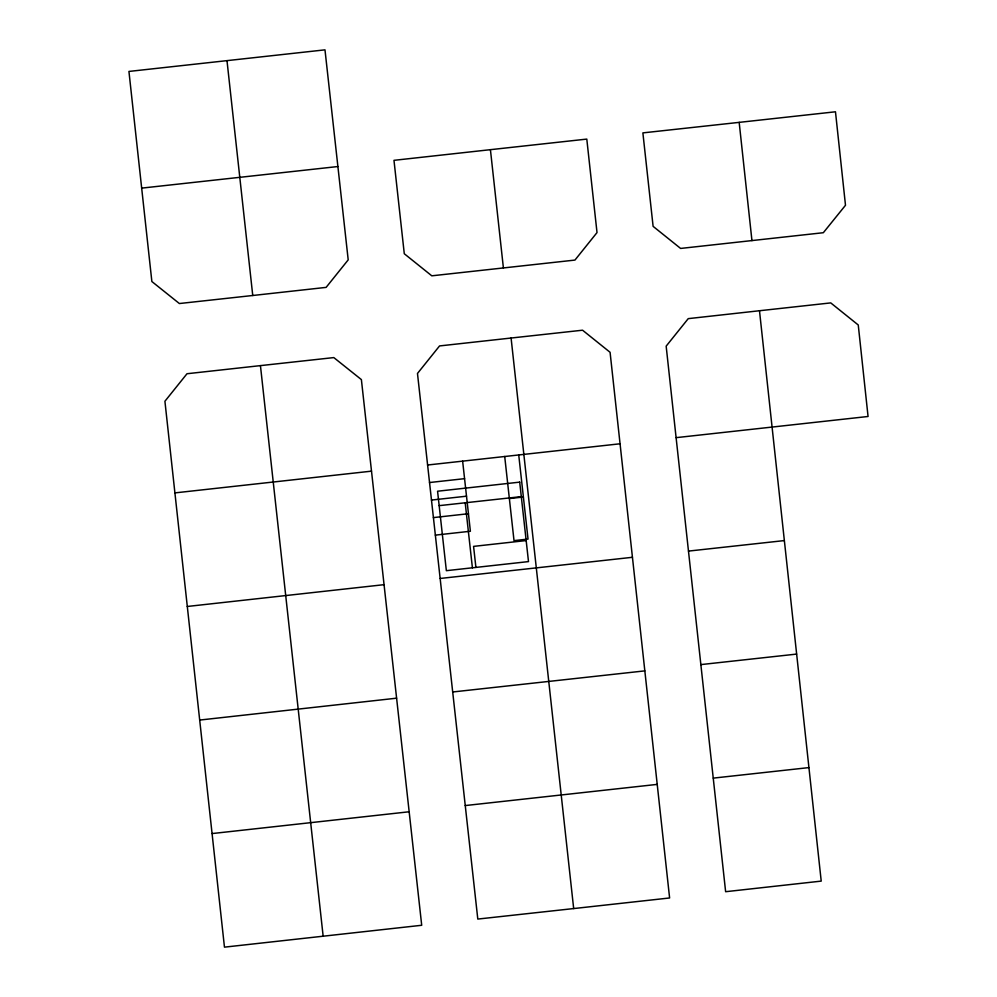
<?xml version="1.0" encoding="UTF-8"?>
<svg xmlns="http://www.w3.org/2000/svg" width="997" height="997" viewBox="0 0 997 997"><rect width="100%" height="100%" fill="white"/><g stroke="black" fill="none" stroke-linecap="round" stroke-linejoin="round"><path stroke-width="1.5" d="M141.699 188.121L337.896 166.536L348.202 259.868L326.119 287.385L252.752 295.498L179.373 303.537L151.868 281.528L128.937 71.435L324.985 49.85L337.896 166.536M490.424 149.675L393.977 160.33L404.284 253.737L431.801 275.82L574.945 260.08L597.016 232.575L586.797 139.094L490.424 149.675L503.398 267.919M739.176 122.369L835.474 111.789L845.493 205.27L823.335 232.712L680.615 248.44L653.11 226.356L642.878 132.888L739.176 122.369L751.95 240.613M260.441 365.625L187 373.738L164.916 401.255L224.462 947.15L421.706 925.278L361.388 379.595L333.808 357.587L260.441 365.625L323.153 936.22M511.087 338.033L439.552 345.934L417.481 373.451L477.8 919.072L573.674 908.566L669.61 897.973L610.077 352.29L582.56 330.206L511.087 338.033L573.674 908.566M759.49 310.74L830.75 302.901L858.255 324.985L868.063 416.484L676.103 437.658L725.629 891.704L821.216 881.111L759.49 310.74L688.242 318.641L666.158 346.146L676.103 437.658M174.936 492.892L371.482 471.157M427.576 465.013L620.022 443.79M429.508 482.536L464.565 478.66M431.452 500.07L466.509 496.194M439.166 505.653L521.306 496.631M509.355 498.562L523.388 497.005M433.383 517.605L468.453 513.717M435.328 535.127L470.385 531.251L462.633 461.137M526.167 540.561L473.575 546.381L475.905 567.418M187.274 606.475L384.032 584.678M440.126 578.472L632.434 557.298M396.594 698.187L199.699 720.058M452.675 691.98L644.785 670.881M212.112 833.567L409.156 811.77M713.279 778.121L808.879 767.603M465.238 805.564L657.197 784.39M688.516 551.092L784.327 540.586M700.866 664.6L796.603 654.094M518.727 454.931L528.036 539.078L514.016 540.636L504.706 456.489M465.2 502.8L472.404 567.804M226.992 60.643L252.752 295.498M519.699 482.137L437.571 491.222L446.357 570.683L528.497 561.598L519.699 482.137"/></g></svg>
